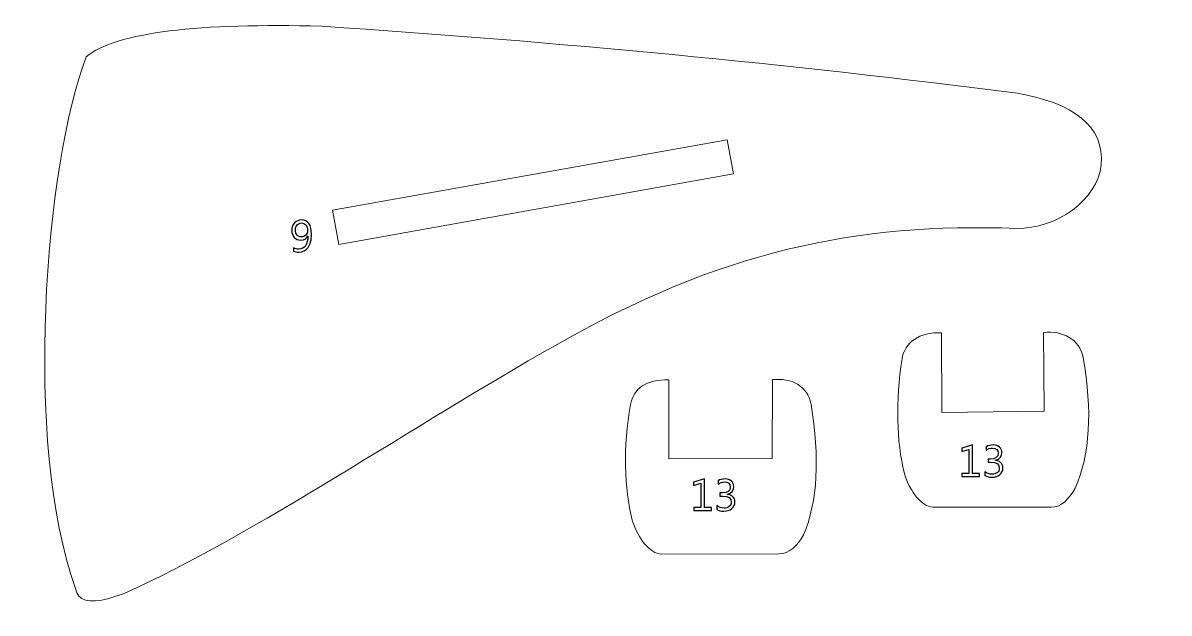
# Model space of a CAD drawing. Header units: centimetres. Extents: x -19.4 to 19.9, y -26.5 to 22.7.
# Drawn here: x -19.44 to -8.54, y 17.1 to 22.72 of the extents above; entities that cross this region are included whole.
import ezdxf

# ---------------------------------------------------------------- set-up
doc = ezdxf.new("R2010")
doc.units = ezdxf.units.CM
doc.header["$MEASUREMENT"] = 0
doc.layers.add('Camada 1', color=7, linetype='Continuous')

msp = doc.modelspace()

# ---------------------------------------------------------------- linework, layer by layer
at = {"layer": 'Camada 1', "color": 7, "lineweight": 9}
for points, knots in [([(-18.84052, 22.39882), (-18.56739, 22.6361), (-17.74471, 22.72219), (-16.60121, 22.69052), (-16.60121, 22.69052), (-14.35743, 22.54144), (-12.14935, 22.33075), (-9.98679, 22.05294), (-9.98679, 22.05294), (-9.45399, 21.96332), (-9.15465, 21.73984), (-9.18523, 21.37079), (-9.18523, 21.37079), (-9.22669, 21.03514), (-9.60666, 20.76087), (-9.99322, 20.76642), (-9.99322, 20.76642), (-11.50906, 20.82125), (-12.81108, 20.55355), (-14.38454, 19.64843), (-14.38454, 19.64843), (-15.71632, 18.8977), (-17.23801, 17.85138), (-18.4804, 17.28992), (-18.4804, 17.28992), (-18.4804, 17.28992), (-18.62615, 17.24198), (-18.62615, 17.24198), (-18.62615, 17.24198), (-18.81256, 17.19494), (-18.92164, 17.2191), (-18.94176, 17.33956), (-18.94176, 17.33956), (-19.44297, 18.72422), (-19.23335, 21.37649), (-18.84052, 22.39882)], [0, 0, 0, 0, 0.1, 0.1, 0.1, 0.1, 0.2, 0.2, 0.2, 0.2, 0.3, 0.3, 0.3, 0.3, 0.4, 0.4, 0.4, 0.4, 0.5, 0.5, 0.5, 0.5, 0.6, 0.6, 0.6, 0.6, 0.7, 0.7, 0.7, 0.7, 0.8, 0.8, 0.8, 0.8, 1, 1, 1, 1]), ([(-16.49949, 20.93847), (-16.49949, 20.93847), (-16.43796, 20.61198), (-16.43796, 20.61198), (-16.43796, 20.61198), (-16.43796, 20.61198), (-12.68456, 21.28434), (-12.68456, 21.28434), (-12.68456, 21.28434), (-12.68456, 21.28434), (-12.74275, 21.61083), (-12.74275, 21.61083), (-12.74275, 21.61083), (-12.74275, 21.61083), (-16.49949, 20.93847), (-16.49949, 20.93847)], [0, 0, 0, 0, 0.2, 0.2, 0.2, 0.2, 0.4, 0.4, 0.4, 0.4, 0.6, 0.6, 0.6, 0.6, 1, 1, 1, 1]), ([(-10.70522, 19.77306), (-10.70522, 19.77306), (-10.70174, 19.01512), (-10.70174, 19.01512), (-10.70174, 19.01512), (-10.70174, 19.01512), (-9.72828, 19.02672), (-9.72828, 19.02672), (-9.72828, 19.02672), (-9.72828, 19.02672), (-9.73443, 19.77682), (-9.73443, 19.77682), (-9.73443, 19.77682), (-9.55037, 19.79192), (-9.39537, 19.71506), (-9.35706, 19.535), (-9.35706, 19.535), (-9.26979, 19.0283), (-9.291, 18.61422), (-9.43521, 18.29302), (-9.43521, 18.29302), (-9.49147, 18.19016), (-9.56481, 18.11284), (-9.66296, 18.11206), (-9.66296, 18.11206), (-9.66296, 18.11206), (-10.78835, 18.11134), (-10.78835, 18.11134), (-10.78835, 18.11134), (-10.89585, 18.1229), (-11.00034, 18.2489), (-11.05851, 18.43392), (-11.05851, 18.43392), (-11.1341, 18.74382), (-11.14335, 19.11868), (-11.08087, 19.526), (-11.08087, 19.526), (-11.05779, 19.67648), (-10.91658, 19.78432), (-10.70522, 19.77306)], [0, 0, 0, 0, 0.09090909, 0.09090909, 0.09090909, 0.09090909, 0.18181818, 0.18181818, 0.18181818, 0.18181818, 0.27272727, 0.27272727, 0.27272727, 0.27272727, 0.36363636, 0.36363636, 0.36363636, 0.36363636, 0.45454545, 0.45454545, 0.45454545, 0.45454545, 0.54545455, 0.54545455, 0.54545455, 0.54545455, 0.63636364, 0.63636364, 0.63636364, 0.63636364, 0.72727273, 0.72727273, 0.72727273, 0.72727273, 0.81818182, 0.81818182, 0.81818182, 0.81818182, 1, 1, 1, 1]), ([(-13.30001, 19.32366), (-13.30001, 19.32366), (-13.29833, 18.57202), (-13.29833, 18.57202), (-13.29833, 18.57202), (-13.29833, 18.57202), (-12.31579, 18.57524), (-12.31579, 18.57524), (-12.31579, 18.57524), (-12.31579, 18.57524), (-12.31357, 19.32772), (-12.31357, 19.32772), (-12.31357, 19.32772), (-12.13051, 19.34282), (-11.98351, 19.2728), (-11.94541, 19.09274), (-11.94541, 19.09274), (-11.86215, 18.58188), (-11.88287, 18.168), (-12.01717, 17.84982), (-12.01717, 17.84982), (-12.07313, 17.74696), (-12.15443, 17.66932), (-12.25205, 17.66854), (-12.25205, 17.66854), (-12.25205, 17.66854), (-13.37163, 17.66452), (-13.37163, 17.66452), (-13.37163, 17.66452), (-13.47855, 17.67608), (-13.58903, 17.8027), (-13.64689, 17.98772), (-13.64689, 17.98772), (-13.72113, 18.29762), (-13.73827, 18.68102), (-13.66285, 19.08976), (-13.66285, 19.08976), (-13.63929, 19.2378), (-13.51023, 19.33492), (-13.30001, 19.32366)], [0, 0, 0, 0, 0.09090909, 0.09090909, 0.09090909, 0.09090909, 0.18181818, 0.18181818, 0.18181818, 0.18181818, 0.27272727, 0.27272727, 0.27272727, 0.27272727, 0.36363636, 0.36363636, 0.36363636, 0.36363636, 0.45454545, 0.45454545, 0.45454545, 0.45454545, 0.54545455, 0.54545455, 0.54545455, 0.54545455, 0.63636364, 0.63636364, 0.63636364, 0.63636364, 0.72727273, 0.72727273, 0.72727273, 0.72727273, 0.81818182, 0.81818182, 0.81818182, 0.81818182, 1, 1, 1, 1]), ([(11.37641, 13.9241), (11.37641, 13.9241), (12.07959, 13.92746), (12.07959, 13.92746), (12.07959, 13.92746), (12.07959, 13.92746), (12.07889, 12.84872), (12.07889, 12.84872), (12.07889, 12.84872), (12.07889, 12.84872), (12.40737, 12.84868), (12.40737, 12.84868), (12.40737, 12.84868), (12.40737, 12.84868), (12.40791, 13.9203), (12.40791, 13.9203), (12.40791, 13.9203), (12.40791, 13.9203), (13.44927, 13.9203), (13.44927, 13.9203), (13.44927, 13.9203), (13.44927, 13.9203), (13.44927, 12.84866), (13.44927, 12.84866), (13.44927, 12.84866), (13.44927, 12.84866), (13.77653, 12.84874), (13.77653, 12.84874), (13.77653, 12.84874), (13.77653, 12.84874), (13.77665, 13.92194), (13.77665, 13.92194), (13.77665, 13.92194), (13.77665, 13.92194), (14.82129, 13.92148), (14.82129, 13.92148), (14.82129, 13.92148), (14.82129, 13.92148), (14.81871, 12.8491), (14.81871, 12.8491), (14.81871, 12.8491), (14.81871, 12.8491), (15.15111, 12.84872), (15.15111, 12.84872), (15.15111, 12.84872), (15.15111, 12.84872), (15.15233, 13.92432), (15.15233, 13.92432), (15.15233, 13.92432), (15.15233, 13.92432), (16.19311, 13.92528), (16.19311, 13.92528), (16.19311, 13.92528), (16.19311, 13.92528), (16.19311, 12.8488), (16.19311, 12.8488), (16.19311, 12.8488), (16.19311, 12.8488), (16.51913, 12.84902), (16.51913, 12.84902), (16.51913, 12.84902), (16.51913, 12.84902), (16.52443, 13.92402), (16.52443, 13.92402), (16.52443, 13.92402), (16.52443, 13.92402), (17.57629, 13.92198), (17.57629, 13.92198), (17.57629, 13.92198), (17.57629, 13.92198), (17.57965, 12.84876), (17.57965, 12.84876), (17.57965, 12.84876), (17.57965, 12.84876), (17.90357, 12.84884), (17.90357, 12.84884), (17.90357, 12.84884), (17.90357, 12.84884), (17.90519, 13.92198), (17.90519, 13.92198), (17.90519, 13.92198), (17.90519, 13.92198), (19.26099, 13.92256), (19.26099, 13.92256), (19.26099, 13.92256), (19.26099, 13.92256), (19.26329, 13.48384), (19.26329, 13.48384), (19.26329, 13.48384), (19.26329, 13.48384), (18.93721, 13.48414), (18.93721, 13.48414), (18.93721, 13.48414), (18.93721, 13.48414), (18.93723, 12.19382), (18.93723, 12.19382), (18.93723, 12.19382), (18.93723, 12.19382), (19.26321, 12.19404), (19.26321, 12.19404), (19.26321, 12.19404), (19.26321, 12.19404), (19.26315, 11.75908), (19.26315, 11.75908), (19.26315, 11.75908), (19.26315, 11.75908), (11.03407, 11.7589), (11.03407, 11.7589), (11.03407, 11.7589), (11.03407, 11.7589), (11.03373, 12.41852), (11.03373, 12.41852), (11.03373, 12.41852), (11.03373, 12.41852), (9.92885, 12.41852), (9.92885, 12.41852), (9.92885, 12.41852), (9.75935, 12.41476), (9.68185, 12.23418), (9.68047, 11.9069), (9.68047, 11.9069), (9.69413, 11.37154), (9.37973, 11.14726), (9.12445, 11.176), (9.12445, 11.176), (9.12445, 11.176), (9.27543, 12.39628), (9.27543, 12.39628), (9.27543, 12.39628), (9.27543, 12.39628), (8.95219, 12.42986), (8.95219, 12.42986), (8.95219, 12.42986), (8.95219, 12.42986), (8.84463, 11.63264), (8.84463, 11.63264), (8.84463, 11.63264), (8.84463, 11.63264), (0.22525, 11.6231), (0.22525, 11.6231), (0.22525, 11.6231), (0.22525, 11.6231), (0.22507, 10.99086), (0.22507, 10.99086), (0.22507, 10.99086), (0.22507, 10.99086), (-0.10347, 10.99076), (-0.10347, 10.99076), (-0.10347, 10.99076), (-0.10347, 10.99076), (-0.11755, 8.8225), (-0.11755, 8.8225), (-0.11755, 8.8225), (-0.11755, 8.8225), (-3.49563, 8.44424), (-3.49563, 8.44424), (-3.49563, 8.44424), (-3.49563, 8.44424), (-6.30451, 8.4458), (-6.30451, 8.4458), (-6.30451, 8.4458), (-6.45183, 8.39096), (-6.51353, 8.26754), (-6.47197, 8.06132), (-6.47197, 8.06132), (-6.47197, 8.06132), (-6.37361, 7.75354), (-6.37361, 7.75354), (-6.37361, 7.75354), (-6.28155, 7.4655), (-6.25523, 7.30042), (-6.48603, 7.20486), (-6.48603, 7.20486), (-6.48603, 7.20486), (-6.90057, 7.05002), (-6.90057, 7.05002), (-6.90057, 7.05002), (-7.47129, 6.79104), (-7.55529, 6.23856), (-7.30631, 5.48524), (-7.30631, 5.48524), (-7.17705, 5.0702), (-7.33309, 4.78106), (-7.57529, 4.86966), (-7.57529, 4.86966), (-7.57529, 4.86966), (-10.28973, 5.78374), (-10.28973, 5.78374), (-10.28973, 5.78374), (-10.22709, 6.0198), (-10.15177, 6.25586), (-10.06381, 6.49188), (-10.06381, 6.49188), (-10.06381, 6.49188), (-9.29107, 6.16076), (-9.29107, 6.16076), (-9.29107, 6.16076), (-9.29107, 6.16076), (-9.18305, 6.4722), (-9.18305, 6.4722), (-9.18305, 6.4722), (-9.18305, 6.4722), (-9.95903, 6.80332), (-9.95903, 6.80332), (-9.95903, 6.80332), (-9.84095, 7.05886), (-9.71651, 7.30802), (-9.58577, 7.55078), (-9.58577, 7.55078), (-9.58577, 7.55078), (-8.81305, 7.12788), (-8.81305, 7.12788), (-8.81305, 7.12788), (-8.81305, 7.12788), (-8.64277, 7.40654), (-8.64277, 7.40654), (-8.64277, 7.40654), (-8.64277, 7.40654), (-9.40569, 7.83274), (-9.40569, 7.83274), (-9.40569, 7.83274), (-9.28067, 8.0523), (-9.15047, 8.26154), (-9.01279, 8.45562), (-9.01279, 8.45562), (-9.01279, 8.45562), (-8.30555, 7.98026), (-8.30555, 7.98026), (-8.30555, 7.98026), (-8.30555, 7.98026), (-8.12873, 8.24908), (-8.12873, 8.24908), (-8.12873, 8.24908), (-8.12873, 8.24908), (-8.82615, 8.72444), (-8.82615, 8.72444), (-8.82615, 8.72444), (-8.67565, 8.9213), (-8.53347, 9.12214), (-8.40049, 9.32766), (-8.40049, 9.32766), (-8.40049, 9.32766), (-7.67033, 8.87198), (-7.67033, 8.87198), (-7.67033, 8.87198), (-7.67033, 8.87198), (-7.52955, 9.15718), (-7.52955, 9.15718), (-7.52955, 9.15718), (-7.52955, 9.15718), (-8.24333, 9.61944), (-8.24333, 9.61944), (-8.24333, 9.61944), (-7.96299, 10.27668), (-8.15729, 10.81642), (-8.93957, 11.1372), (-8.93957, 11.1372), (-10.30611, 11.44512), (-11.85497, 11.2906), (-13.26861, 10.593), (-13.26861, 10.593), (-14.28477, 10.03624), (-15.28005, 9.33332), (-16.34493, 8.71392), (-16.34493, 8.71392), (-16.88491, 8.36424), (-17.42001, 8.05078), (-17.99139, 7.79882), (-17.99139, 7.79882), (-18.20785, 7.72828), (-18.35853, 7.7012), (-18.43989, 7.74648), (-18.43989, 7.74648), (-18.94871, 8.2031), (-19.20831, 9.29954), (-19.16717, 11.16816), (-19.16717, 11.16816), (-19.05729, 12.75388), (-18.79409, 13.78934), (-18.34589, 14.16064), (-18.34589, 14.16064), (-17.93667, 14.31526), (-16.39563, 14.339), (-14.08061, 14.16394), (-14.08061, 14.16394), (-12.50495, 14.0402), (-10.93755, 13.89186), (-9.37527, 13.72814), (-9.37527, 13.72814), (-8.45931, 13.6227), (-7.69887, 14.4273), (-7.01631, 15.66702), (-7.01631, 15.66702), (-7.24053, 15.70562), (-7.39905, 15.87984), (-7.41883, 16.23198), (-7.41883, 16.23198), (-7.41447, 16.64898), (-7.23319, 16.85688), (-6.88765, 16.88712), (-6.88765, 16.88712), (-6.74355, 16.88834), (-6.59947, 16.8867), (-6.45545, 16.8702), (-6.45545, 16.8702), (-6.25989, 16.84684), (-6.16893, 16.93304), (-6.17537, 17.17238), (-6.17537, 17.17238), (-6.17537, 17.17238), (-6.17237, 17.64582), (-6.17237, 17.64582), (-6.17237, 17.64582), (-6.17237, 17.64582), (-5.81499, 17.6458), (-5.81499, 17.6458), (-5.81499, 17.6458), (-5.81499, 17.6458), (-5.81487, 18.32742), (-5.81487, 18.32742), (-5.81487, 18.32742), (-5.81487, 18.32742), (-5.21493, 18.32704), (-5.21493, 18.32704), (-5.21493, 18.32704), (-5.21493, 18.32704), (-4.62743, 19.04874), (-4.62743, 19.04874), (-4.62743, 19.04874), (-4.62743, 19.04874), (-1.79101, 19.04826), (-1.79101, 19.04826), (-1.79101, 19.04826), (-1.79101, 19.04826), (-1.79035, 17.87462), (-1.79035, 17.87462), (-1.79035, 17.87462), (-1.79035, 17.87462), (-1.44867, 17.87474), (-1.44867, 17.87474), (-1.44867, 17.87474), (-1.44867, 17.87474), (-1.45357, 17.09792), (-1.45357, 17.09792), (-1.45357, 17.09792), (-1.46313, 16.93078), (-1.57727, 16.85724), (-1.75109, 16.82918), (-1.75109, 16.82918), (-1.75109, 16.82918), (-2.31765, 16.8291), (-2.31765, 16.8291), (-2.31765, 16.8291), (-2.31765, 16.8291), (-2.31783, 16.33548), (-2.31783, 16.33548), (-2.31783, 16.33548), (-2.31783, 16.33548), (-1.72435, 16.33548), (-1.72435, 16.33548), (-1.72435, 16.33548), (-0.97487, 16.30596), (-0.53833, 16.19118), (-0.32925, 15.9366), (-0.32925, 15.9366), (-0.19497, 15.77742), (-0.11275, 15.60084), (-0.10665, 15.399), (-0.10665, 15.399), (-0.10665, 15.399), (-0.09979, 14.42812), (-0.09979, 14.42812), (-0.09979, 14.42812), (-0.09979, 14.42812), (0.23141, 14.42836), (0.23141, 14.42836), (0.23141, 14.42836), (0.23141, 14.42836), (0.23235, 13.66432), (0.23235, 13.66432), (0.23235, 13.66432), (0.23235, 13.66432), (9.18865, 13.6641), (9.18865, 13.6641), (9.18865, 13.6641), (9.18865, 13.6641), (9.18727, 14.08738), (9.18727, 14.08738), (9.18727, 14.08738), (9.40587, 14.77222), (9.62069, 15.48714), (9.84303, 16.14192), (9.84303, 16.14192), (9.94079, 16.43224), (10.10731, 16.5922), (10.34163, 16.58406), (10.34163, 16.58406), (10.64957, 16.55468), (10.82359, 16.36344), (10.91783, 16.06836), (10.91783, 16.06836), (11.09525, 15.38488), (11.22243, 14.63772), (11.37641, 13.9241)], [0, 0, 0, 0, 0.00980392, 0.00980392, 0.00980392, 0.00980392, 0.01960784, 0.01960784, 0.01960784, 0.01960784, 0.02941176, 0.02941176, 0.02941176, 0.02941176, 0.03921569, 0.03921569, 0.03921569, 0.03921569, 0.04901961, 0.04901961, 0.04901961, 0.04901961, 0.05882353, 0.05882353, 0.05882353, 0.05882353, 0.06862745, 0.06862745, 0.06862745, 0.06862745, 0.07843137, 0.07843137, 0.07843137, 0.07843137, 0.08823529, 0.08823529, 0.08823529, 0.08823529, 0.09803922, 0.09803922, 0.09803922, 0.09803922, 0.10784314, 0.10784314, 0.10784314, 0.10784314, 0.11764706, 0.11764706, 0.11764706, 0.11764706, 0.12745098, 0.12745098, 0.12745098, 0.12745098, 0.1372549, 0.1372549, 0.1372549, 0.1372549, 0.14705882, 0.14705882, 0.14705882, 0.14705882, 0.15686275, 0.15686275, 0.15686275, 0.15686275, 0.16666667, 0.16666667, 0.16666667, 0.16666667, 0.17647059, 0.17647059, 0.17647059, 0.17647059, 0.18627451, 0.18627451, 0.18627451, 0.18627451, 0.19607843, 0.19607843, 0.19607843, 0.19607843, 0.20588235, 0.20588235, 0.20588235, 0.20588235, 0.21568627, 0.21568627, 0.21568627, 0.21568627, 0.2254902, 0.2254902, 0.2254902, 0.2254902, 0.23529412, 0.23529412, 0.23529412, 0.23529412, 0.24509804, 0.24509804, 0.24509804, 0.24509804, 0.25490196, 0.25490196, 0.25490196, 0.25490196, 0.26470588, 0.26470588, 0.26470588, 0.26470588, 0.2745098, 0.2745098, 0.2745098, 0.2745098, 0.28431373, 0.28431373, 0.28431373, 0.28431373, 0.29411765, 0.29411765, 0.29411765, 0.29411765, 0.30392157, 0.30392157, 0.30392157, 0.30392157, 0.31372549, 0.31372549, 0.31372549, 0.31372549, 0.32352941, 0.32352941, 0.32352941, 0.32352941, 0.33333333, 0.33333333, 0.33333333, 0.33333333, 0.34313725, 0.34313725, 0.34313725, 0.34313725, 0.35294118, 0.35294118, 0.35294118, 0.35294118, 0.3627451, 0.3627451, 0.3627451, 0.3627451, 0.37254902, 0.37254902, 0.37254902, 0.37254902, 0.38235294, 0.38235294, 0.38235294, 0.38235294, 0.39215686, 0.39215686, 0.39215686, 0.39215686, 0.40196078, 0.40196078, 0.40196078, 0.40196078, 0.41176471, 0.41176471, 0.41176471, 0.41176471, 0.42156863, 0.42156863, 0.42156863, 0.42156863, 0.43137255, 0.43137255, 0.43137255, 0.43137255, 0.44117647, 0.44117647, 0.44117647, 0.44117647, 0.45098039, 0.45098039, 0.45098039, 0.45098039, 0.46078431, 0.46078431, 0.46078431, 0.46078431, 0.47058824, 0.47058824, 0.47058824, 0.47058824, 0.48039216, 0.48039216, 0.48039216, 0.48039216, 0.49019608, 0.49019608, 0.49019608, 0.49019608, 0.5, 0.5, 0.5, 0.5, 0.50980392, 0.50980392, 0.50980392, 0.50980392, 0.51960784, 0.51960784, 0.51960784, 0.51960784, 0.52941176, 0.52941176, 0.52941176, 0.52941176, 0.53921569, 0.53921569, 0.53921569, 0.53921569, 0.54901961, 0.54901961, 0.54901961, 0.54901961, 0.55882353, 0.55882353, 0.55882353, 0.55882353, 0.56862745, 0.56862745, 0.56862745, 0.56862745, 0.57843137, 0.57843137, 0.57843137, 0.57843137, 0.58823529, 0.58823529, 0.58823529, 0.58823529, 0.59803922, 0.59803922, 0.59803922, 0.59803922, 0.60784314, 0.60784314, 0.60784314, 0.60784314, 0.61764706, 0.61764706, 0.61764706, 0.61764706, 0.62745098, 0.62745098, 0.62745098, 0.62745098, 0.6372549, 0.6372549, 0.6372549, 0.6372549, 0.64705882, 0.64705882, 0.64705882, 0.64705882, 0.65686275, 0.65686275, 0.65686275, 0.65686275, 0.66666667, 0.66666667, 0.66666667, 0.66666667, 0.67647059, 0.67647059, 0.67647059, 0.67647059, 0.68627451, 0.68627451, 0.68627451, 0.68627451, 0.69607843, 0.69607843, 0.69607843, 0.69607843, 0.70588235, 0.70588235, 0.70588235, 0.70588235, 0.71568627, 0.71568627, 0.71568627, 0.71568627, 0.7254902, 0.7254902, 0.7254902, 0.7254902, 0.73529412, 0.73529412, 0.73529412, 0.73529412, 0.74509804, 0.74509804, 0.74509804, 0.74509804, 0.75490196, 0.75490196, 0.75490196, 0.75490196, 0.76470588, 0.76470588, 0.76470588, 0.76470588, 0.7745098, 0.7745098, 0.7745098, 0.7745098, 0.78431373, 0.78431373, 0.78431373, 0.78431373, 0.79411765, 0.79411765, 0.79411765, 0.79411765, 0.80392157, 0.80392157, 0.80392157, 0.80392157, 0.81372549, 0.81372549, 0.81372549, 0.81372549, 0.82352941, 0.82352941, 0.82352941, 0.82352941, 0.83333333, 0.83333333, 0.83333333, 0.83333333, 0.84313725, 0.84313725, 0.84313725, 0.84313725, 0.85294118, 0.85294118, 0.85294118, 0.85294118, 0.8627451, 0.8627451, 0.8627451, 0.8627451, 0.87254902, 0.87254902, 0.87254902, 0.87254902, 0.88235294, 0.88235294, 0.88235294, 0.88235294, 0.89215686, 0.89215686, 0.89215686, 0.89215686, 0.90196078, 0.90196078, 0.90196078, 0.90196078, 0.91176471, 0.91176471, 0.91176471, 0.91176471, 0.92156863, 0.92156863, 0.92156863, 0.92156863, 0.93137255, 0.93137255, 0.93137255, 0.93137255, 0.94117647, 0.94117647, 0.94117647, 0.94117647, 0.95098039, 0.95098039, 0.95098039, 0.95098039, 0.96078431, 0.96078431, 0.96078431, 0.96078431, 0.97058824, 0.97058824, 0.97058824, 0.97058824, 0.98039216, 0.98039216, 0.98039216, 0.98039216, 1, 1, 1, 1])]:
    msp.add_open_spline(points, degree=3, knots=knots, dxfattribs=at)
at = {"layer": 'Camada 1', "color": 7}
for points, knots in [([(-16.87009, 20.55), (-16.87009, 20.55), (-16.87009, 20.58252), (-16.87009, 20.58252), (-16.87009, 20.58252), (-16.85358, 20.57314), (-16.83608, 20.56848), (-16.8176, 20.56848), (-16.8176, 20.56848), (-16.79078, 20.56848), (-16.76983, 20.57935), (-16.75494, 20.60101), (-16.75494, 20.60101), (-16.73998, 20.62267), (-16.7325, 20.6535), (-16.7325, 20.69337), (-16.7325, 20.69337), (-16.73279, 20.69323), (-16.73307, 20.69323), (-16.73335, 20.69337), (-16.73335, 20.69337), (-16.74598, 20.66797), (-16.76806, 20.65527), (-16.79939, 20.65527), (-16.79939, 20.65527), (-16.82479, 20.65527), (-16.84554, 20.66388), (-16.86183, 20.68109), (-16.86183, 20.68109), (-16.87806, 20.69831), (-16.88618, 20.72053), (-16.88618, 20.74763), (-16.88618, 20.74763), (-16.88618, 20.77656), (-16.87729, 20.80033), (-16.85944, 20.81882), (-16.85944, 20.81882), (-16.84158, 20.83738), (-16.81879, 20.84662), (-16.79092, 20.84662), (-16.79092, 20.84662), (-16.76178, 20.84662), (-16.739, 20.83505), (-16.7227, 20.81197), (-16.7227, 20.81197), (-16.7064, 20.7889), (-16.69821, 20.75525), (-16.69821, 20.71115), (-16.69821, 20.71115), (-16.69821, 20.6564), (-16.7088, 20.6142), (-16.73003, 20.58457), (-16.73003, 20.58457), (-16.7512, 20.55494), (-16.78069, 20.54012), (-16.81844, 20.54012), (-16.81844, 20.54012), (-16.83827, 20.54012), (-16.85548, 20.54344), (-16.87009, 20.55)], [0, 0, 0, 0, 0.0625, 0.0625, 0.0625, 0.0625, 0.125, 0.125, 0.125, 0.125, 0.1875, 0.1875, 0.1875, 0.1875, 0.25, 0.25, 0.25, 0.25, 0.3125, 0.3125, 0.3125, 0.3125, 0.375, 0.375, 0.375, 0.375, 0.4375, 0.4375, 0.4375, 0.4375, 0.5, 0.5, 0.5, 0.5, 0.5625, 0.5625, 0.5625, 0.5625, 0.625, 0.625, 0.625, 0.625, 0.6875, 0.6875, 0.6875, 0.6875, 0.75, 0.75, 0.75, 0.75, 0.8125, 0.8125, 0.8125, 0.8125, 0.875, 0.875, 0.875, 0.875, 1, 1, 1, 1]), ([(-16.7941, 20.81783), (-16.81047, 20.81783), (-16.82409, 20.81169), (-16.83502, 20.79935), (-16.83502, 20.79935), (-16.84596, 20.787), (-16.85146, 20.77133), (-16.85146, 20.75228), (-16.85146, 20.75228), (-16.85146, 20.73147), (-16.8461, 20.7151), (-16.83538, 20.70318), (-16.83538, 20.70318), (-16.82465, 20.69125), (-16.81012, 20.68533), (-16.79177, 20.68533), (-16.79177, 20.68533), (-16.77583, 20.68533), (-16.76235, 20.69076), (-16.75127, 20.70162), (-16.75127, 20.70162), (-16.74019, 20.71256), (-16.73462, 20.72583), (-16.73462, 20.74156), (-16.73462, 20.74156), (-16.73462, 20.764), (-16.74012, 20.78234), (-16.75113, 20.79652), (-16.75113, 20.79652), (-16.76214, 20.8107), (-16.77646, 20.81783), (-16.7941, 20.81783)], [0, 0, 0, 0, 0.11111111, 0.11111111, 0.11111111, 0.11111111, 0.22222222, 0.22222222, 0.22222222, 0.22222222, 0.33333333, 0.33333333, 0.33333333, 0.33333333, 0.44444444, 0.44444444, 0.44444444, 0.44444444, 0.55555556, 0.55555556, 0.55555556, 0.55555556, 0.66666667, 0.66666667, 0.66666667, 0.66666667, 0.77777778, 0.77777778, 0.77777778, 0.77777778, 1, 1, 1, 1]), ([(-10.3436, 18.4032), (-10.3436, 18.4032), (-10.51124, 18.4032), (-10.51124, 18.4032), (-10.51124, 18.4032), (-10.51124, 18.4032), (-10.51124, 18.43283), (-10.51124, 18.43283), (-10.51124, 18.43283), (-10.51124, 18.43283), (-10.44436, 18.43283), (-10.44436, 18.43283), (-10.44436, 18.43283), (-10.44436, 18.43283), (-10.44436, 18.66327), (-10.44436, 18.66327), (-10.44436, 18.66327), (-10.44436, 18.66327), (-10.51294, 18.64281), (-10.51294, 18.64281), (-10.51294, 18.64281), (-10.51294, 18.64281), (-10.51294, 18.67498), (-10.51294, 18.67498), (-10.51294, 18.67498), (-10.51294, 18.67498), (-10.41049, 18.70631), (-10.41049, 18.70631), (-10.41049, 18.70631), (-10.41049, 18.70631), (-10.41049, 18.43283), (-10.41049, 18.43283), (-10.41049, 18.43283), (-10.41049, 18.43283), (-10.3436, 18.43283), (-10.3436, 18.43283), (-10.3436, 18.43283), (-10.3436, 18.43283), (-10.3436, 18.4032), (-10.3436, 18.4032)], [0, 0, 0, 0, 0.09090909, 0.09090909, 0.09090909, 0.09090909, 0.18181818, 0.18181818, 0.18181818, 0.18181818, 0.27272727, 0.27272727, 0.27272727, 0.27272727, 0.36363636, 0.36363636, 0.36363636, 0.36363636, 0.45454545, 0.45454545, 0.45454545, 0.45454545, 0.54545455, 0.54545455, 0.54545455, 0.54545455, 0.63636364, 0.63636364, 0.63636364, 0.63636364, 0.72727273, 0.72727273, 0.72727273, 0.72727273, 0.81818182, 0.81818182, 0.81818182, 0.81818182, 1, 1, 1, 1]), ([(-10.29238, 18.41421), (-10.29238, 18.41421), (-10.29238, 18.45061), (-10.29238, 18.45061), (-10.29238, 18.45061), (-10.27213, 18.43453), (-10.2492, 18.42648), (-10.22372, 18.42648), (-10.22372, 18.42648), (-10.20298, 18.42648), (-10.18647, 18.43163), (-10.17412, 18.44201), (-10.17412, 18.44201), (-10.16178, 18.45238), (-10.15564, 18.46635), (-10.15564, 18.48385), (-10.15564, 18.48385), (-10.15564, 18.52265), (-10.18315, 18.54206), (-10.23812, 18.54206), (-10.23812, 18.54206), (-10.23812, 18.54206), (-10.26274, 18.54206), (-10.26274, 18.54206), (-10.26274, 18.54206), (-10.26274, 18.54206), (-10.26274, 18.57084), (-10.26274, 18.57084), (-10.26274, 18.57084), (-10.26274, 18.57084), (-10.23932, 18.57084), (-10.23932, 18.57084), (-10.23932, 18.57084), (-10.19028, 18.57084), (-10.1658, 18.58905), (-10.1658, 18.62538), (-10.1658, 18.62538), (-10.1658, 18.65904), (-10.1845, 18.67583), (-10.22189, 18.67583), (-10.22189, 18.67583), (-10.24277, 18.67583), (-10.26246, 18.66878), (-10.28095, 18.65466), (-10.28095, 18.65466), (-10.28095, 18.65466), (-10.28095, 18.68768), (-10.28095, 18.68768), (-10.28095, 18.68768), (-10.2619, 18.69897), (-10.23939, 18.70462), (-10.21349, 18.70462), (-10.21349, 18.70462), (-10.18852, 18.70462), (-10.16855, 18.69799), (-10.15352, 18.68479), (-10.15352, 18.68479), (-10.13856, 18.67153), (-10.13108, 18.65459), (-10.13108, 18.63392), (-10.13108, 18.63392), (-10.13108, 18.5949), (-10.15091, 18.56978), (-10.19063, 18.55864), (-10.19063, 18.55864), (-10.19063, 18.55864), (-10.19063, 18.55779), (-10.19063, 18.55779), (-10.19063, 18.55779), (-10.16933, 18.55574), (-10.15239, 18.54826), (-10.13983, 18.53535), (-10.13983, 18.53535), (-10.1272, 18.52244), (-10.12092, 18.50635), (-10.12092, 18.48709), (-10.12092, 18.48709), (-10.12092, 18.46042), (-10.13045, 18.43897), (-10.14957, 18.4226), (-10.14957, 18.4226), (-10.16869, 18.4063), (-10.19388, 18.39812), (-10.22514, 18.39812), (-10.22514, 18.39812), (-10.25329, 18.39812), (-10.27572, 18.40348), (-10.29238, 18.41421)], [0, 0, 0, 0, 0.04347826, 0.04347826, 0.04347826, 0.04347826, 0.08695652, 0.08695652, 0.08695652, 0.08695652, 0.13043478, 0.13043478, 0.13043478, 0.13043478, 0.17391304, 0.17391304, 0.17391304, 0.17391304, 0.2173913, 0.2173913, 0.2173913, 0.2173913, 0.26086957, 0.26086957, 0.26086957, 0.26086957, 0.30434783, 0.30434783, 0.30434783, 0.30434783, 0.34782609, 0.34782609, 0.34782609, 0.34782609, 0.39130435, 0.39130435, 0.39130435, 0.39130435, 0.43478261, 0.43478261, 0.43478261, 0.43478261, 0.47826087, 0.47826087, 0.47826087, 0.47826087, 0.52173913, 0.52173913, 0.52173913, 0.52173913, 0.56521739, 0.56521739, 0.56521739, 0.56521739, 0.60869565, 0.60869565, 0.60869565, 0.60869565, 0.65217391, 0.65217391, 0.65217391, 0.65217391, 0.69565217, 0.69565217, 0.69565217, 0.69565217, 0.73913043, 0.73913043, 0.73913043, 0.73913043, 0.7826087, 0.7826087, 0.7826087, 0.7826087, 0.82608696, 0.82608696, 0.82608696, 0.82608696, 0.86956522, 0.86956522, 0.86956522, 0.86956522, 0.91304348, 0.91304348, 0.91304348, 0.91304348, 1, 1, 1, 1]), ([(-12.8936, 18.0802), (-12.8936, 18.0802), (-13.06124, 18.0802), (-13.06124, 18.0802), (-13.06124, 18.0802), (-13.06124, 18.0802), (-13.06124, 18.10983), (-13.06124, 18.10983), (-13.06124, 18.10983), (-13.06124, 18.10983), (-12.99436, 18.10983), (-12.99436, 18.10983), (-12.99436, 18.10983), (-12.99436, 18.10983), (-12.99436, 18.34027), (-12.99436, 18.34027), (-12.99436, 18.34027), (-12.99436, 18.34027), (-13.06294, 18.31981), (-13.06294, 18.31981), (-13.06294, 18.31981), (-13.06294, 18.31981), (-13.06294, 18.35198), (-13.06294, 18.35198), (-13.06294, 18.35198), (-13.06294, 18.35198), (-12.96049, 18.38331), (-12.96049, 18.38331), (-12.96049, 18.38331), (-12.96049, 18.38331), (-12.96049, 18.10983), (-12.96049, 18.10983), (-12.96049, 18.10983), (-12.96049, 18.10983), (-12.8936, 18.10983), (-12.8936, 18.10983), (-12.8936, 18.10983), (-12.8936, 18.10983), (-12.8936, 18.0802), (-12.8936, 18.0802)], [0, 0, 0, 0, 0.09090909, 0.09090909, 0.09090909, 0.09090909, 0.18181818, 0.18181818, 0.18181818, 0.18181818, 0.27272727, 0.27272727, 0.27272727, 0.27272727, 0.36363636, 0.36363636, 0.36363636, 0.36363636, 0.45454545, 0.45454545, 0.45454545, 0.45454545, 0.54545455, 0.54545455, 0.54545455, 0.54545455, 0.63636364, 0.63636364, 0.63636364, 0.63636364, 0.72727273, 0.72727273, 0.72727273, 0.72727273, 0.81818182, 0.81818182, 0.81818182, 0.81818182, 1, 1, 1, 1]), ([(-12.84238, 18.09121), (-12.84238, 18.09121), (-12.84238, 18.12761), (-12.84238, 18.12761), (-12.84238, 18.12761), (-12.82213, 18.11153), (-12.7992, 18.10348), (-12.77372, 18.10348), (-12.77372, 18.10348), (-12.75298, 18.10348), (-12.73647, 18.10863), (-12.72412, 18.11901), (-12.72412, 18.11901), (-12.71178, 18.12938), (-12.70564, 18.14335), (-12.70564, 18.16085), (-12.70564, 18.16085), (-12.70564, 18.19965), (-12.73315, 18.21906), (-12.78812, 18.21906), (-12.78812, 18.21906), (-12.78812, 18.21906), (-12.81274, 18.21906), (-12.81274, 18.21906), (-12.81274, 18.21906), (-12.81274, 18.21906), (-12.81274, 18.24784), (-12.81274, 18.24784), (-12.81274, 18.24784), (-12.81274, 18.24784), (-12.78932, 18.24784), (-12.78932, 18.24784), (-12.78932, 18.24784), (-12.74028, 18.24784), (-12.7158, 18.26605), (-12.7158, 18.30238), (-12.7158, 18.30238), (-12.7158, 18.33604), (-12.7345, 18.35283), (-12.77189, 18.35283), (-12.77189, 18.35283), (-12.79277, 18.35283), (-12.81246, 18.34578), (-12.83095, 18.33166), (-12.83095, 18.33166), (-12.83095, 18.33166), (-12.83095, 18.36468), (-12.83095, 18.36468), (-12.83095, 18.36468), (-12.8119, 18.37597), (-12.78939, 18.38162), (-12.76349, 18.38162), (-12.76349, 18.38162), (-12.73852, 18.38162), (-12.71855, 18.37499), (-12.70352, 18.36179), (-12.70352, 18.36179), (-12.68856, 18.34853), (-12.68108, 18.33159), (-12.68108, 18.31092), (-12.68108, 18.31092), (-12.68108, 18.2719), (-12.70091, 18.24678), (-12.74063, 18.23564), (-12.74063, 18.23564), (-12.74063, 18.23564), (-12.74063, 18.23479), (-12.74063, 18.23479), (-12.74063, 18.23479), (-12.71933, 18.23274), (-12.70239, 18.22526), (-12.68983, 18.21235), (-12.68983, 18.21235), (-12.6772, 18.19944), (-12.67092, 18.18335), (-12.67092, 18.16409), (-12.67092, 18.16409), (-12.67092, 18.13742), (-12.68045, 18.11597), (-12.69957, 18.0996), (-12.69957, 18.0996), (-12.71869, 18.0833), (-12.74388, 18.07512), (-12.77514, 18.07512), (-12.77514, 18.07512), (-12.80329, 18.07512), (-12.82572, 18.08048), (-12.84238, 18.09121)], [0, 0, 0, 0, 0.04347826, 0.04347826, 0.04347826, 0.04347826, 0.08695652, 0.08695652, 0.08695652, 0.08695652, 0.13043478, 0.13043478, 0.13043478, 0.13043478, 0.17391304, 0.17391304, 0.17391304, 0.17391304, 0.2173913, 0.2173913, 0.2173913, 0.2173913, 0.26086957, 0.26086957, 0.26086957, 0.26086957, 0.30434783, 0.30434783, 0.30434783, 0.30434783, 0.34782609, 0.34782609, 0.34782609, 0.34782609, 0.39130435, 0.39130435, 0.39130435, 0.39130435, 0.43478261, 0.43478261, 0.43478261, 0.43478261, 0.47826087, 0.47826087, 0.47826087, 0.47826087, 0.52173913, 0.52173913, 0.52173913, 0.52173913, 0.56521739, 0.56521739, 0.56521739, 0.56521739, 0.60869565, 0.60869565, 0.60869565, 0.60869565, 0.65217391, 0.65217391, 0.65217391, 0.65217391, 0.69565217, 0.69565217, 0.69565217, 0.69565217, 0.73913043, 0.73913043, 0.73913043, 0.73913043, 0.7826087, 0.7826087, 0.7826087, 0.7826087, 0.82608696, 0.82608696, 0.82608696, 0.82608696, 0.86956522, 0.86956522, 0.86956522, 0.86956522, 0.91304348, 0.91304348, 0.91304348, 0.91304348, 1, 1, 1, 1])]:
    msp.add_open_spline(points, degree=3, knots=knots, dxfattribs=at)
at = {"layer": 'Camada 1', "color": 250, "lineweight": 9}
for points, knots in [([(-16.87009, 20.55), (-16.87009, 20.55), (-16.87009, 20.58252), (-16.87009, 20.58252), (-16.87009, 20.58252), (-16.85358, 20.57314), (-16.83608, 20.56848), (-16.8176, 20.56848), (-16.8176, 20.56848), (-16.79078, 20.56848), (-16.76983, 20.57935), (-16.75494, 20.60101), (-16.75494, 20.60101), (-16.73998, 20.62267), (-16.7325, 20.6535), (-16.7325, 20.69337), (-16.7325, 20.69337), (-16.73279, 20.69323), (-16.73307, 20.69323), (-16.73335, 20.69337), (-16.73335, 20.69337), (-16.74598, 20.66797), (-16.76806, 20.65527), (-16.79939, 20.65527), (-16.79939, 20.65527), (-16.82479, 20.65527), (-16.84554, 20.66388), (-16.86183, 20.68109), (-16.86183, 20.68109), (-16.87806, 20.69831), (-16.88618, 20.72053), (-16.88618, 20.74763), (-16.88618, 20.74763), (-16.88618, 20.77656), (-16.87729, 20.80033), (-16.85944, 20.81882), (-16.85944, 20.81882), (-16.84158, 20.83738), (-16.81879, 20.84662), (-16.79092, 20.84662), (-16.79092, 20.84662), (-16.76178, 20.84662), (-16.739, 20.83505), (-16.7227, 20.81197), (-16.7227, 20.81197), (-16.7064, 20.7889), (-16.69821, 20.75525), (-16.69821, 20.71115), (-16.69821, 20.71115), (-16.69821, 20.6564), (-16.7088, 20.6142), (-16.73003, 20.58457), (-16.73003, 20.58457), (-16.7512, 20.55494), (-16.78069, 20.54012), (-16.81844, 20.54012), (-16.81844, 20.54012), (-16.83827, 20.54012), (-16.85548, 20.54344), (-16.87009, 20.55)], [0, 0, 0, 0, 0.0625, 0.0625, 0.0625, 0.0625, 0.125, 0.125, 0.125, 0.125, 0.1875, 0.1875, 0.1875, 0.1875, 0.25, 0.25, 0.25, 0.25, 0.3125, 0.3125, 0.3125, 0.3125, 0.375, 0.375, 0.375, 0.375, 0.4375, 0.4375, 0.4375, 0.4375, 0.5, 0.5, 0.5, 0.5, 0.5625, 0.5625, 0.5625, 0.5625, 0.625, 0.625, 0.625, 0.625, 0.6875, 0.6875, 0.6875, 0.6875, 0.75, 0.75, 0.75, 0.75, 0.8125, 0.8125, 0.8125, 0.8125, 0.875, 0.875, 0.875, 0.875, 1, 1, 1, 1]), ([(-16.7941, 20.81783), (-16.81047, 20.81783), (-16.82409, 20.81169), (-16.83502, 20.79935), (-16.83502, 20.79935), (-16.84596, 20.787), (-16.85146, 20.77133), (-16.85146, 20.75228), (-16.85146, 20.75228), (-16.85146, 20.73147), (-16.8461, 20.7151), (-16.83538, 20.70318), (-16.83538, 20.70318), (-16.82465, 20.69125), (-16.81012, 20.68533), (-16.79177, 20.68533), (-16.79177, 20.68533), (-16.77583, 20.68533), (-16.76235, 20.69076), (-16.75127, 20.70162), (-16.75127, 20.70162), (-16.74019, 20.71256), (-16.73462, 20.72583), (-16.73462, 20.74156), (-16.73462, 20.74156), (-16.73462, 20.764), (-16.74012, 20.78234), (-16.75113, 20.79652), (-16.75113, 20.79652), (-16.76214, 20.8107), (-16.77646, 20.81783), (-16.7941, 20.81783)], [0, 0, 0, 0, 0.11111111, 0.11111111, 0.11111111, 0.11111111, 0.22222222, 0.22222222, 0.22222222, 0.22222222, 0.33333333, 0.33333333, 0.33333333, 0.33333333, 0.44444444, 0.44444444, 0.44444444, 0.44444444, 0.55555556, 0.55555556, 0.55555556, 0.55555556, 0.66666667, 0.66666667, 0.66666667, 0.66666667, 0.77777778, 0.77777778, 0.77777778, 0.77777778, 1, 1, 1, 1]), ([(-10.3436, 18.4032), (-10.3436, 18.4032), (-10.51124, 18.4032), (-10.51124, 18.4032), (-10.51124, 18.4032), (-10.51124, 18.4032), (-10.51124, 18.43283), (-10.51124, 18.43283), (-10.51124, 18.43283), (-10.51124, 18.43283), (-10.44436, 18.43283), (-10.44436, 18.43283), (-10.44436, 18.43283), (-10.44436, 18.43283), (-10.44436, 18.66327), (-10.44436, 18.66327), (-10.44436, 18.66327), (-10.44436, 18.66327), (-10.51294, 18.64281), (-10.51294, 18.64281), (-10.51294, 18.64281), (-10.51294, 18.64281), (-10.51294, 18.67498), (-10.51294, 18.67498), (-10.51294, 18.67498), (-10.51294, 18.67498), (-10.41049, 18.70631), (-10.41049, 18.70631), (-10.41049, 18.70631), (-10.41049, 18.70631), (-10.41049, 18.43283), (-10.41049, 18.43283), (-10.41049, 18.43283), (-10.41049, 18.43283), (-10.3436, 18.43283), (-10.3436, 18.43283), (-10.3436, 18.43283), (-10.3436, 18.43283), (-10.3436, 18.4032), (-10.3436, 18.4032)], [0, 0, 0, 0, 0.09090909, 0.09090909, 0.09090909, 0.09090909, 0.18181818, 0.18181818, 0.18181818, 0.18181818, 0.27272727, 0.27272727, 0.27272727, 0.27272727, 0.36363636, 0.36363636, 0.36363636, 0.36363636, 0.45454545, 0.45454545, 0.45454545, 0.45454545, 0.54545455, 0.54545455, 0.54545455, 0.54545455, 0.63636364, 0.63636364, 0.63636364, 0.63636364, 0.72727273, 0.72727273, 0.72727273, 0.72727273, 0.81818182, 0.81818182, 0.81818182, 0.81818182, 1, 1, 1, 1]), ([(-10.29238, 18.41421), (-10.29238, 18.41421), (-10.29238, 18.45061), (-10.29238, 18.45061), (-10.29238, 18.45061), (-10.27213, 18.43453), (-10.2492, 18.42648), (-10.22372, 18.42648), (-10.22372, 18.42648), (-10.20298, 18.42648), (-10.18647, 18.43163), (-10.17412, 18.44201), (-10.17412, 18.44201), (-10.16178, 18.45238), (-10.15564, 18.46635), (-10.15564, 18.48385), (-10.15564, 18.48385), (-10.15564, 18.52265), (-10.18315, 18.54206), (-10.23812, 18.54206), (-10.23812, 18.54206), (-10.23812, 18.54206), (-10.26274, 18.54206), (-10.26274, 18.54206), (-10.26274, 18.54206), (-10.26274, 18.54206), (-10.26274, 18.57084), (-10.26274, 18.57084), (-10.26274, 18.57084), (-10.26274, 18.57084), (-10.23932, 18.57084), (-10.23932, 18.57084), (-10.23932, 18.57084), (-10.19028, 18.57084), (-10.1658, 18.58905), (-10.1658, 18.62538), (-10.1658, 18.62538), (-10.1658, 18.65904), (-10.1845, 18.67583), (-10.22189, 18.67583), (-10.22189, 18.67583), (-10.24277, 18.67583), (-10.26246, 18.66878), (-10.28095, 18.65466), (-10.28095, 18.65466), (-10.28095, 18.65466), (-10.28095, 18.68768), (-10.28095, 18.68768), (-10.28095, 18.68768), (-10.2619, 18.69897), (-10.23939, 18.70462), (-10.21349, 18.70462), (-10.21349, 18.70462), (-10.18852, 18.70462), (-10.16855, 18.69799), (-10.15352, 18.68479), (-10.15352, 18.68479), (-10.13856, 18.67153), (-10.13108, 18.65459), (-10.13108, 18.63392), (-10.13108, 18.63392), (-10.13108, 18.5949), (-10.15091, 18.56978), (-10.19063, 18.55864), (-10.19063, 18.55864), (-10.19063, 18.55864), (-10.19063, 18.55779), (-10.19063, 18.55779), (-10.19063, 18.55779), (-10.16933, 18.55574), (-10.15239, 18.54826), (-10.13983, 18.53535), (-10.13983, 18.53535), (-10.1272, 18.52244), (-10.12092, 18.50635), (-10.12092, 18.48709), (-10.12092, 18.48709), (-10.12092, 18.46042), (-10.13045, 18.43897), (-10.14957, 18.4226), (-10.14957, 18.4226), (-10.16869, 18.4063), (-10.19388, 18.39812), (-10.22514, 18.39812), (-10.22514, 18.39812), (-10.25329, 18.39812), (-10.27572, 18.40348), (-10.29238, 18.41421)], [0, 0, 0, 0, 0.04347826, 0.04347826, 0.04347826, 0.04347826, 0.08695652, 0.08695652, 0.08695652, 0.08695652, 0.13043478, 0.13043478, 0.13043478, 0.13043478, 0.17391304, 0.17391304, 0.17391304, 0.17391304, 0.2173913, 0.2173913, 0.2173913, 0.2173913, 0.26086957, 0.26086957, 0.26086957, 0.26086957, 0.30434783, 0.30434783, 0.30434783, 0.30434783, 0.34782609, 0.34782609, 0.34782609, 0.34782609, 0.39130435, 0.39130435, 0.39130435, 0.39130435, 0.43478261, 0.43478261, 0.43478261, 0.43478261, 0.47826087, 0.47826087, 0.47826087, 0.47826087, 0.52173913, 0.52173913, 0.52173913, 0.52173913, 0.56521739, 0.56521739, 0.56521739, 0.56521739, 0.60869565, 0.60869565, 0.60869565, 0.60869565, 0.65217391, 0.65217391, 0.65217391, 0.65217391, 0.69565217, 0.69565217, 0.69565217, 0.69565217, 0.73913043, 0.73913043, 0.73913043, 0.73913043, 0.7826087, 0.7826087, 0.7826087, 0.7826087, 0.82608696, 0.82608696, 0.82608696, 0.82608696, 0.86956522, 0.86956522, 0.86956522, 0.86956522, 0.91304348, 0.91304348, 0.91304348, 0.91304348, 1, 1, 1, 1]), ([(-12.8936, 18.0802), (-12.8936, 18.0802), (-13.06124, 18.0802), (-13.06124, 18.0802), (-13.06124, 18.0802), (-13.06124, 18.0802), (-13.06124, 18.10983), (-13.06124, 18.10983), (-13.06124, 18.10983), (-13.06124, 18.10983), (-12.99436, 18.10983), (-12.99436, 18.10983), (-12.99436, 18.10983), (-12.99436, 18.10983), (-12.99436, 18.34027), (-12.99436, 18.34027), (-12.99436, 18.34027), (-12.99436, 18.34027), (-13.06294, 18.31981), (-13.06294, 18.31981), (-13.06294, 18.31981), (-13.06294, 18.31981), (-13.06294, 18.35198), (-13.06294, 18.35198), (-13.06294, 18.35198), (-13.06294, 18.35198), (-12.96049, 18.38331), (-12.96049, 18.38331), (-12.96049, 18.38331), (-12.96049, 18.38331), (-12.96049, 18.10983), (-12.96049, 18.10983), (-12.96049, 18.10983), (-12.96049, 18.10983), (-12.8936, 18.10983), (-12.8936, 18.10983), (-12.8936, 18.10983), (-12.8936, 18.10983), (-12.8936, 18.0802), (-12.8936, 18.0802)], [0, 0, 0, 0, 0.09090909, 0.09090909, 0.09090909, 0.09090909, 0.18181818, 0.18181818, 0.18181818, 0.18181818, 0.27272727, 0.27272727, 0.27272727, 0.27272727, 0.36363636, 0.36363636, 0.36363636, 0.36363636, 0.45454545, 0.45454545, 0.45454545, 0.45454545, 0.54545455, 0.54545455, 0.54545455, 0.54545455, 0.63636364, 0.63636364, 0.63636364, 0.63636364, 0.72727273, 0.72727273, 0.72727273, 0.72727273, 0.81818182, 0.81818182, 0.81818182, 0.81818182, 1, 1, 1, 1]), ([(-12.84238, 18.09121), (-12.84238, 18.09121), (-12.84238, 18.12761), (-12.84238, 18.12761), (-12.84238, 18.12761), (-12.82213, 18.11153), (-12.7992, 18.10348), (-12.77372, 18.10348), (-12.77372, 18.10348), (-12.75298, 18.10348), (-12.73647, 18.10863), (-12.72412, 18.11901), (-12.72412, 18.11901), (-12.71178, 18.12938), (-12.70564, 18.14335), (-12.70564, 18.16085), (-12.70564, 18.16085), (-12.70564, 18.19965), (-12.73315, 18.21906), (-12.78812, 18.21906), (-12.78812, 18.21906), (-12.78812, 18.21906), (-12.81274, 18.21906), (-12.81274, 18.21906), (-12.81274, 18.21906), (-12.81274, 18.21906), (-12.81274, 18.24784), (-12.81274, 18.24784), (-12.81274, 18.24784), (-12.81274, 18.24784), (-12.78932, 18.24784), (-12.78932, 18.24784), (-12.78932, 18.24784), (-12.74028, 18.24784), (-12.7158, 18.26605), (-12.7158, 18.30238), (-12.7158, 18.30238), (-12.7158, 18.33604), (-12.7345, 18.35283), (-12.77189, 18.35283), (-12.77189, 18.35283), (-12.79277, 18.35283), (-12.81246, 18.34578), (-12.83095, 18.33166), (-12.83095, 18.33166), (-12.83095, 18.33166), (-12.83095, 18.36468), (-12.83095, 18.36468), (-12.83095, 18.36468), (-12.8119, 18.37597), (-12.78939, 18.38162), (-12.76349, 18.38162), (-12.76349, 18.38162), (-12.73852, 18.38162), (-12.71855, 18.37499), (-12.70352, 18.36179), (-12.70352, 18.36179), (-12.68856, 18.34853), (-12.68108, 18.33159), (-12.68108, 18.31092), (-12.68108, 18.31092), (-12.68108, 18.2719), (-12.70091, 18.24678), (-12.74063, 18.23564), (-12.74063, 18.23564), (-12.74063, 18.23564), (-12.74063, 18.23479), (-12.74063, 18.23479), (-12.74063, 18.23479), (-12.71933, 18.23274), (-12.70239, 18.22526), (-12.68983, 18.21235), (-12.68983, 18.21235), (-12.6772, 18.19944), (-12.67092, 18.18335), (-12.67092, 18.16409), (-12.67092, 18.16409), (-12.67092, 18.13742), (-12.68045, 18.11597), (-12.69957, 18.0996), (-12.69957, 18.0996), (-12.71869, 18.0833), (-12.74388, 18.07512), (-12.77514, 18.07512), (-12.77514, 18.07512), (-12.80329, 18.07512), (-12.82572, 18.08048), (-12.84238, 18.09121)], [0, 0, 0, 0, 0.04347826, 0.04347826, 0.04347826, 0.04347826, 0.08695652, 0.08695652, 0.08695652, 0.08695652, 0.13043478, 0.13043478, 0.13043478, 0.13043478, 0.17391304, 0.17391304, 0.17391304, 0.17391304, 0.2173913, 0.2173913, 0.2173913, 0.2173913, 0.26086957, 0.26086957, 0.26086957, 0.26086957, 0.30434783, 0.30434783, 0.30434783, 0.30434783, 0.34782609, 0.34782609, 0.34782609, 0.34782609, 0.39130435, 0.39130435, 0.39130435, 0.39130435, 0.43478261, 0.43478261, 0.43478261, 0.43478261, 0.47826087, 0.47826087, 0.47826087, 0.47826087, 0.52173913, 0.52173913, 0.52173913, 0.52173913, 0.56521739, 0.56521739, 0.56521739, 0.56521739, 0.60869565, 0.60869565, 0.60869565, 0.60869565, 0.65217391, 0.65217391, 0.65217391, 0.65217391, 0.69565217, 0.69565217, 0.69565217, 0.69565217, 0.73913043, 0.73913043, 0.73913043, 0.73913043, 0.7826087, 0.7826087, 0.7826087, 0.7826087, 0.82608696, 0.82608696, 0.82608696, 0.82608696, 0.86956522, 0.86956522, 0.86956522, 0.86956522, 0.91304348, 0.91304348, 0.91304348, 0.91304348, 1, 1, 1, 1])]:
    msp.add_open_spline(points, degree=3, knots=knots, dxfattribs=at)

doc.saveas('drawing.dxf')
